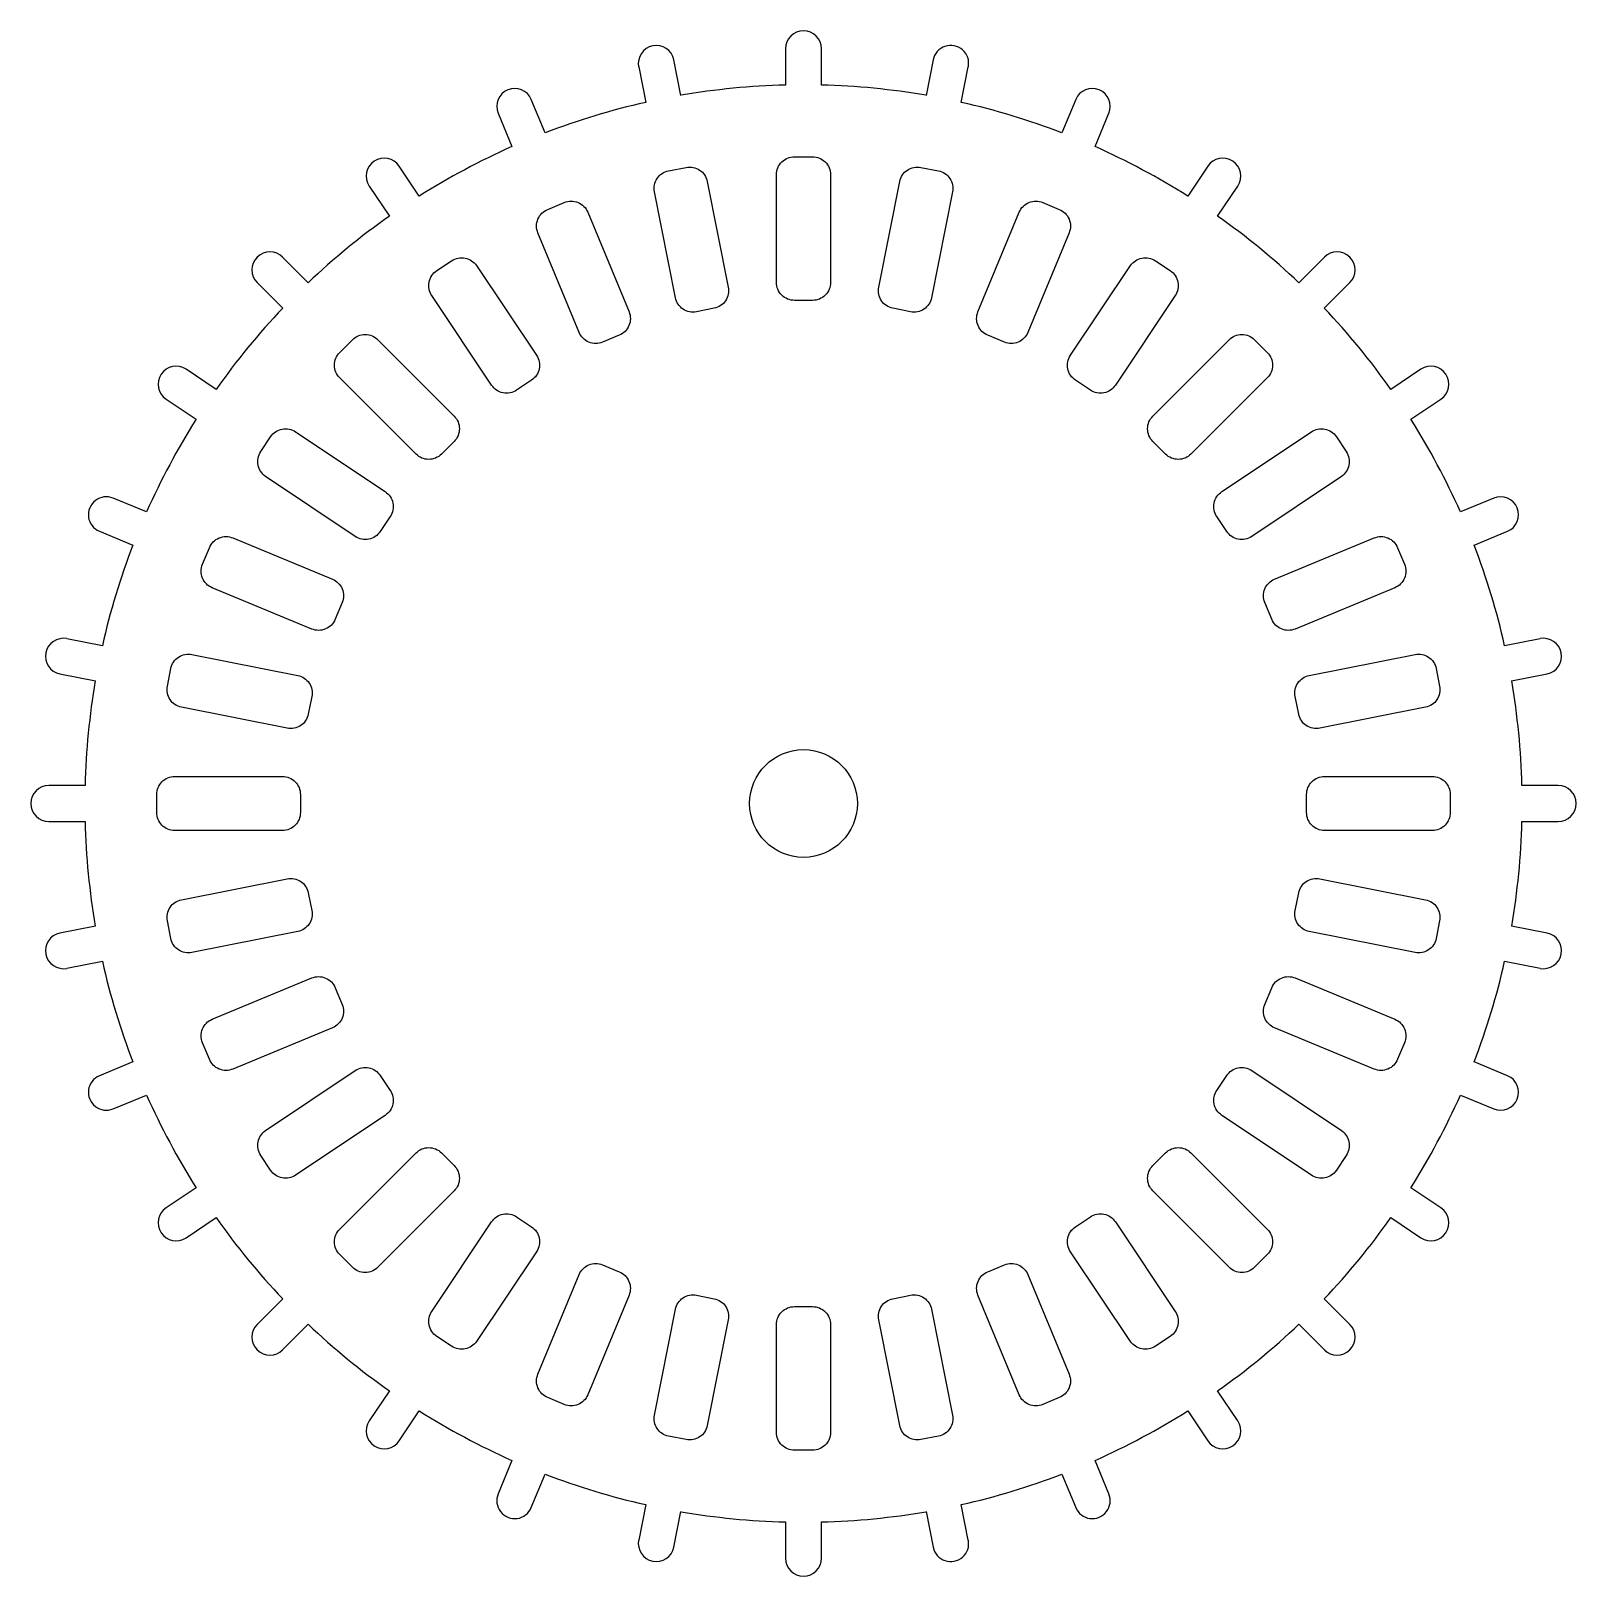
# Model space of a CAD drawing. Header units: millimetres. Extents: x -51.5 to -8.5, y -8.2 to 34.8.
import ezdxf

# ---------------------------------------------------------------- set-up
doc = ezdxf.new("R2010")
doc.units = ezdxf.units.MM
doc.layers.get('0').update_dxf_attribs({"linetype": 'CONTINUOUS'})

msp = doc.modelspace()

# ---------------------------------------------------------------- linework, layer by layer
for p, q in [((-30.5, 34.25), (-30.5, 33.244)), ((-29.5, 33.244), (-29.5, 34.25)), ((-34.587, 33.749), (-34.391, 32.762)), ((-33.41, 32.957), (-33.607, 33.944)), ((-26.393, 33.944), (-26.59, 32.957)), ((-25.609, 32.762), (-25.413, 33.749)), ((-37.189, 31.913), (-37.574, 32.843)), ((-22.426, 32.843), (-22.811, 31.913)), ((-38.498, 32.46), (-38.113, 31.53)), ((-21.887, 31.53), (-21.502, 32.46)), ((-40.692, 30.152), (-41.251, 30.989)), ((-18.749, 30.989), (-19.308, 30.152)), ((-42.083, 30.433), (-41.524, 29.596)), ((-18.476, 29.596), (-17.917, 30.433)), ((-43.784, 27.741), (-44.496, 28.453)), ((-15.504, 28.453), (-16.216, 27.741)), ((-45.203, 27.746), (-44.491, 27.034)), ((-15.509, 27.034), (-14.797, 27.746)), ((-46.346, 24.774), (-47.183, 25.333)), ((-12.817, 25.333), (-13.654, 24.774)), ((-47.739, 24.501), (-46.902, 23.942)), ((-13.098, 23.942), (-12.261, 24.501)), ((-48.28, 21.363), (-49.21, 21.748)), ((-10.79, 21.748), (-11.72, 21.363)), ((-49.593, 20.824), (-48.663, 20.439)), ((-11.337, 20.439), (-10.407, 20.824)), ((-49.512, 17.641), (-50.499, 17.837)), ((-9.501, 17.837), (-10.488, 17.641)), ((-50.694, 16.857), (-49.707, 16.66)), ((-10.293, 16.66), (-9.306, 16.857)), ((-49.994, 13.75), (-51, 13.75)), ((-9, 13.75), (-10.006, 13.75)), ((-51, 12.75), (-49.994, 12.75)), ((-10.006, 12.75), (-9, 12.75)), ((-49.707, 9.84), (-50.694, 9.643)), ((-9.306, 9.643), (-10.293, 9.84)), ((-50.499, 8.663), (-49.512, 8.859)), ((-10.488, 8.859), (-9.501, 8.663)), ((-48.663, 6.061), (-49.593, 5.676)), ((-10.407, 5.676), (-11.337, 6.061)), ((-49.21, 4.752), (-48.28, 5.137)), ((-11.72, 5.137), (-10.79, 4.752)), ((-46.902, 2.558), (-47.739, 1.999)), ((-12.261, 1.999), (-13.098, 2.558)), ((-47.183, 1.167), (-46.346, 1.726)), ((-13.654, 1.726), (-12.817, 1.167)), ((-44.491, -0.534), (-45.203, -1.246)), ((-14.797, -1.246), (-15.509, -0.534)), ((-44.496, -1.953), (-43.784, -1.241)), ((-16.216, -1.241), (-15.504, -1.953)), ((-41.524, -3.096), (-42.083, -3.933)), ((-17.917, -3.933), (-18.476, -3.096)), ((-41.251, -4.489), (-40.692, -3.652)), ((-19.308, -3.652), (-18.749, -4.489)), ((-38.113, -5.03), (-38.498, -5.96)), ((-21.502, -5.96), (-21.887, -5.03)), ((-37.574, -6.343), (-37.189, -5.413)), ((-22.811, -5.413), (-22.426, -6.343)), ((-34.391, -6.262), (-34.587, -7.249)), ((-25.413, -7.249), (-25.609, -6.262)), ((-33.607, -7.444), (-33.41, -6.457)), ((-30.5, -6.744), (-30.5, -7.75)), ((-29.5, -7.75), (-29.5, -6.744)), ((-26.59, -6.457), (-26.393, -7.444))]:
    msp.add_line(p, q)
for points in [[(-33.266, 30.953, -0.414214), (-32.678, 30.56), (-32.093, 27.618, -0.414214), (-32.486, 27.03), (-32.976, 26.932, -0.414214), (-33.564, 27.325), (-34.15, 30.267, -0.414214), (-33.757, 30.855)], [(-29.75, 31.25, -0.414214), (-29.25, 30.75), (-29.25, 27.75, -0.414214), (-29.75, 27.25), (-30.25, 27.25, -0.414214), (-30.75, 27.75), (-30.75, 30.75, -0.414214), (-30.25, 31.25)], [(-26.243, 30.855, -0.414214), (-25.85, 30.267), (-26.436, 27.325, -0.414214), (-27.024, 26.932), (-27.514, 27.03, -0.414214), (-27.907, 27.618), (-27.322, 30.56, -0.414214), (-26.734, 30.953)], [(-36.657, 29.976, -0.414214), (-36.004, 29.705), (-34.856, 26.933, -0.414214), (-35.127, 26.28), (-35.589, 26.089, -0.414214), (-36.242, 26.359), (-37.39, 29.131, -0.414214), (-37.119, 29.784)], [(-22.881, 29.784, -0.414214), (-22.61, 29.131), (-23.758, 26.359, -0.414214), (-24.411, 26.089), (-24.873, 26.28, -0.414214), (-25.144, 26.933), (-23.996, 29.705, -0.414214), (-23.343, 29.976)], [(-39.792, 28.355, -0.414214), (-39.099, 28.217), (-37.432, 25.723, -0.414214), (-37.57, 25.029), (-37.986, 24.752, -0.414214), (-38.679, 24.89), (-40.346, 27.384, -0.414214), (-40.208, 28.078)], [(-19.792, 28.078, -0.414214), (-19.654, 27.384), (-21.321, 24.89, -0.414214), (-22.014, 24.752), (-22.43, 25.029, -0.414214), (-22.568, 25.723), (-20.901, 28.217, -0.414214), (-20.208, 28.355)], [(-42.551, 26.155, -0.414214), (-41.844, 26.155), (-39.723, 24.033, -0.414214), (-39.723, 23.326), (-40.076, 22.973, -0.414214), (-40.783, 22.973), (-42.905, 25.094, -0.414214), (-42.905, 25.801)], [(-17.095, 25.801, -0.414214), (-17.095, 25.094), (-19.217, 22.973, -0.414214), (-19.924, 22.973), (-20.277, 23.326, -0.414214), (-20.277, 24.033), (-18.156, 26.155, -0.414214), (-17.449, 26.155)], [(-44.828, 23.458, -0.414214), (-44.134, 23.596), (-41.64, 21.929, -0.414214), (-41.502, 21.236), (-41.779, 20.82, -0.414214), (-42.473, 20.682), (-44.967, 22.349, -0.414214), (-45.105, 23.042)], [(-14.895, 23.042, -0.414214), (-15.033, 22.349), (-17.527, 20.682, -0.414214), (-18.221, 20.82), (-18.498, 21.236, -0.414214), (-18.36, 21.929), (-15.866, 23.596, -0.414214), (-15.172, 23.458)], [(-46.534, 20.369, -0.414214), (-45.881, 20.64), (-43.109, 19.492, -0.414214), (-42.839, 18.839), (-43.03, 18.377, -0.414214), (-43.683, 18.106), (-46.455, 19.254, -0.414214), (-46.726, 19.907)], [(-13.274, 19.907, -0.414214), (-13.545, 19.254), (-16.317, 18.106, -0.414214), (-16.97, 18.377), (-17.161, 18.839, -0.414214), (-16.891, 19.492), (-14.119, 20.64, -0.414214), (-13.466, 20.369)], [(-47.605, 17.007, -0.414214), (-47.017, 17.4), (-44.075, 16.814, -0.414214), (-43.682, 16.226), (-43.78, 15.736, -0.414214), (-44.368, 15.343), (-47.31, 15.928, -0.414214), (-47.703, 16.516)], [(-12.297, 16.516, -0.414214), (-12.69, 15.928), (-15.632, 15.343, -0.414214), (-16.22, 15.736), (-16.318, 16.226, -0.414214), (-15.925, 16.814), (-12.983, 17.4, -0.414214), (-12.395, 17.007)], [(-48, 13.5, -0.414214), (-47.5, 14), (-44.5, 14, -0.414214), (-44, 13.5), (-44, 13, -0.414214), (-44.5, 12.5), (-47.5, 12.5, -0.414214), (-48, 13)], [(-12, 13, -0.414214), (-12.5, 12.5), (-15.5, 12.5, -0.414214), (-16, 13), (-16, 13.5, -0.414214), (-15.5, 14), (-12.5, 14, -0.414214), (-12, 13.5)], [(-47.703, 9.984, -0.414214), (-47.31, 10.572), (-44.368, 11.157, -0.414214), (-43.78, 10.764), (-43.682, 10.274, -0.414214), (-44.075, 9.686), (-47.017, 9.1, -0.414214), (-47.605, 9.493)], [(-12.395, 9.493, -0.414214), (-12.983, 9.1), (-15.925, 9.686, -0.414214), (-16.318, 10.274), (-16.22, 10.764, -0.414214), (-15.632, 11.157), (-12.69, 10.572, -0.414214), (-12.297, 9.984)], [(-46.726, 6.593, -0.414214), (-46.455, 7.246), (-43.683, 8.394, -0.414214), (-43.03, 8.123), (-42.839, 7.661, -0.414214), (-43.109, 7.008), (-45.881, 5.86, -0.414214), (-46.534, 6.131)], [(-13.466, 6.131, -0.414214), (-14.119, 5.86), (-16.891, 7.008, -0.414214), (-17.161, 7.661), (-16.97, 8.123, -0.414214), (-16.317, 8.394), (-13.545, 7.246, -0.414214), (-13.274, 6.593)], [(-45.105, 3.458, -0.414214), (-44.967, 4.151), (-42.473, 5.818, -0.414214), (-41.779, 5.68), (-41.502, 5.264, -0.414214), (-41.64, 4.571), (-44.134, 2.904, -0.414214), (-44.828, 3.042)], [(-15.172, 3.042, -0.414214), (-15.866, 2.904), (-18.36, 4.571, -0.414214), (-18.498, 5.264), (-18.221, 5.68, -0.414214), (-17.527, 5.818), (-15.033, 4.151, -0.414214), (-14.895, 3.458)], [(-42.905, 0.699, -0.414214), (-42.905, 1.406), (-40.783, 3.527, -0.414214), (-40.076, 3.527), (-39.723, 3.174, -0.414214), (-39.723, 2.467), (-41.844, 0.345, -0.414214), (-42.551, 0.345)], [(-17.449, 0.345, -0.414214), (-18.156, 0.345), (-20.277, 2.467, -0.414214), (-20.277, 3.174), (-19.924, 3.527, -0.414214), (-19.217, 3.527), (-17.095, 1.406, -0.414214), (-17.095, 0.699)], [(-40.208, -1.578, -0.414214), (-40.346, -0.884), (-38.679, 1.61, -0.414214), (-37.986, 1.748), (-37.57, 1.471, -0.414214), (-37.432, 0.777), (-39.099, -1.717, -0.414214), (-39.792, -1.855)], [(-20.208, -1.855, -0.414214), (-20.901, -1.717), (-22.568, 0.777, -0.414214), (-22.43, 1.471), (-22.014, 1.748, -0.414214), (-21.321, 1.61), (-19.654, -0.884, -0.414214), (-19.792, -1.578)], [(-37.119, -3.284, -0.414214), (-37.39, -2.631), (-36.242, 0.141, -0.414214), (-35.589, 0.411), (-35.127, 0.22, -0.414214), (-34.856, -0.433), (-36.004, -3.205, -0.414214), (-36.657, -3.476)], [(-23.343, -3.476, -0.414214), (-23.996, -3.205), (-25.144, -0.433, -0.414214), (-24.873, 0.22), (-24.411, 0.411, -0.414214), (-23.758, 0.141), (-22.61, -2.631, -0.414214), (-22.881, -3.284)], [(-33.757, -4.355, -0.414214), (-34.15, -3.767), (-33.564, -0.825, -0.414214), (-32.976, -0.432), (-32.486, -0.53, -0.414214), (-32.093, -1.118), (-32.678, -4.06, -0.414214), (-33.266, -4.453)], [(-26.734, -4.453, -0.414214), (-27.322, -4.06), (-27.907, -1.118, -0.414214), (-27.514, -0.53), (-27.024, -0.432, -0.414214), (-26.436, -0.825), (-25.85, -3.767, -0.414214), (-26.243, -4.355)], [(-30.25, -4.75, -0.414214), (-30.75, -4.25), (-30.75, -1.25, -0.414214), (-30.25, -0.75), (-29.75, -0.75, -0.414214), (-29.25, -1.25), (-29.25, -4.25, -0.414214), (-29.75, -4.75)]]:
    msp.add_lwpolyline(points, format="xyb", close=True)
msp.add_circle((-30, 13.25), 1.5)
for centre, radius, start, end in [((-30, 34.25), 0.5, 0, 180), ((-34.097, 33.846), 0.5, 11.25, 191.25), ((-25.903, 33.846), 0.5, -11.25, 168.75), ((-38.036, 32.651), 0.5, 22.5, 202.5), ((-30, 13.25), 20, 91.4325, 99.8175), ((-30, 13.25), 20, 80.1825, 88.5675), ((-21.964, 32.651), 0.5, -22.5, 157.5), ((-30, 13.25), 20, 102.6825, 111.0675), ((-30, 13.25), 20, 68.9325, 77.3175), ((-30, 13.25), 20, 113.9325, 122.3175), ((-30, 13.25), 20, 57.6825, 66.0675), ((-41.667, 30.711), 0.5, 33.75, 213.75), ((-18.333, 30.711), 0.5, -33.75, 146.25), ((-30, 13.25), 20, 125.1825, 133.5675), ((-30, 13.25), 20, 46.4325, 54.8175), ((-44.849, 28.099), 0.5, 45, 225), ((-15.151, 28.099), 0.5, -45, 135), ((-30, 13.25), 20, 136.4325, 144.8175), ((-30, 13.25), 20, 35.1825, 43.5675), ((-47.461, 24.917), 0.5, 56.25, 236.25), ((-12.539, 24.917), 0.5, -56.25, 123.75), ((-30, 13.25), 20, 147.6825, 156.0675), ((-30, 13.25), 20, 23.9325, 32.3175), ((-49.401, 21.286), 0.5, 67.5, 247.5), ((-10.599, 21.286), 0.5, -67.5, 112.5), ((-30, 13.25), 20, 158.9325, 167.3175), ((-30, 13.25), 20, 12.6825, 21.0675), ((-50.596, 17.347), 0.5, 78.75, 258.75), ((-9.404, 17.347), 0.5, -78.75, 101.25), ((-30, 13.25), 20, 170.1825, 178.5675), ((-30, 13.25), 20, 1.4325, 9.8175), ((-51, 13.25), 0.5, 90, 270), ((-9, 13.25), 0.5, -90, 90), ((-30, 13.25), 20, 181.4325, 189.8175), ((-30, 13.25), 20, 350.1825, 358.5675), ((-50.596, 9.153), 0.5, 101.25, 281.25), ((-9.404, 9.153), 0.5, -101.25, 78.75), ((-30, 13.25), 20, 192.6825, 201.0675), ((-30, 13.25), 20, 338.9325, 347.3175), ((-49.401, 5.214), 0.5, 112.5, 292.5), ((-10.599, 5.214), 0.5, -112.5, 67.5), ((-30, 13.25), 20, 203.9325, 212.3175), ((-30, 13.25), 20, 327.6825, 336.0675), ((-47.461, 1.583), 0.5, 123.75, 303.75), ((-30, 13.25), 20, 215.1825, 223.5675), ((-30, 13.25), 20, 316.4325, 324.8175), ((-12.539, 1.583), 0.5, -123.75, 56.25), ((-44.849, -1.599), 0.5, 135, 315), ((-30, 13.25), 20, 226.4325, 234.8175), ((-30, 13.25), 20, 305.1825, 313.5675), ((-15.151, -1.599), 0.5, -135, 45), ((-30, 13.25), 20, 237.6825, 246.0675), ((-30, 13.25), 20, 293.9325, 302.3175), ((-41.667, -4.211), 0.5, 146.25, 326.25), ((-18.333, -4.211), 0.5, -146.25, 33.75), ((-30, 13.25), 20, 248.9325, 257.3175), ((-30, 13.25), 20, 282.6825, 291.0675), ((-38.036, -6.151), 0.5, 157.5, 337.5), ((-21.964, -6.151), 0.5, -157.5, 22.5), ((-30, 13.25), 20, 260.1825, 268.5675), ((-30, 13.25), 20, 271.4325, 279.8175), ((-34.097, -7.346), 0.5, 168.75, 348.75), ((-25.903, -7.346), 0.5, -168.75, 11.25), ((-30, -7.75), 0.5, 180, 360)]:
    msp.add_arc(centre, radius, start, end)

doc.saveas('drawing.dxf')
